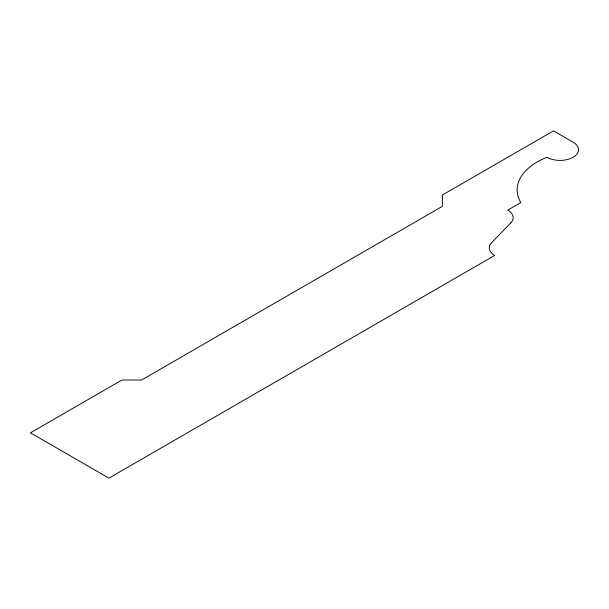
<?xml version="1.0" encoding="UTF-8"?>
<svg xmlns="http://www.w3.org/2000/svg" width="609" height="609" viewBox="0 0 609 609"><rect width="100%" height="100%" fill="white"/><g stroke="black" fill="none" stroke-linecap="round" stroke-linejoin="round"><path stroke-width="0.91" d="M510.806 222.902L491.615 242.656A18.491 10.68 0 0 0 494.675 255.43L108.912 478.141L30.45 432.847L121.99 380.001L141.6 380.001L442.37 206.352L442.37 195.025L553.52 130.859L573.13 142.179A18.491 10.68 0 0 1 573.13 157.282A18.491 10.68 0 0 1 546.981 157.282A68.231 39.395 0 0 0 520.824 202.576L507.746 210.128A18.491 10.68 0 0 1 510.806 222.902"/></g></svg>
